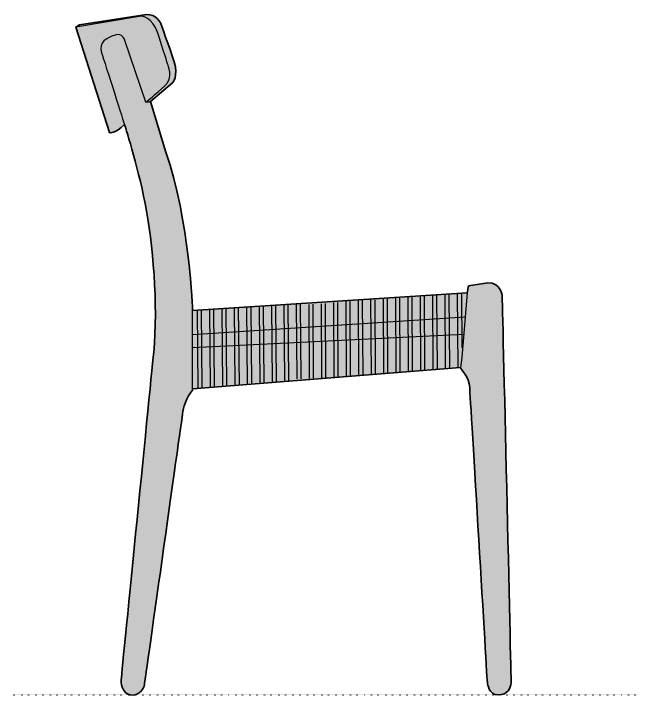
# Model space of a CAD drawing. Header units: millimetres. Extents: x 0 to 1617, y -769 to 785.
# Drawn here: x 897 to 1617, y -2 to 785 of the extents above; entities that cross this region are included whole.
import ezdxf

# ---------------------------------------------------------------- set-up
doc = ezdxf.new("R2010")
doc.units = ezdxf.units.MM
doc.linetypes.add('Dots', pattern=[1, 0, -1])
doc.layers.add('Blocks', color=7, linetype='Continuous')
doc.layers.add('Blocks$Fill', color=7, linetype='Continuous', true_color=0xffffff)
for name, color, linetype, lineweight, true_color in [('Blocks$Inner', 7, 'Continuous', 25, 0x007f00), ('Blocks$Outline', 7, 'Continuous', 35, 0xff3f3f), ('Groud', 7, 'Dots', 25, 0x243775)]:
    doc.layers.add(name, color=color, linetype=linetype, lineweight=lineweight, true_color=true_color)

# ---------------------------------------------------------------- blocks, each defined once
blk = doc.blocks.new('CH23 Side')
at = {"layer": 'Blocks$Fill'}
blk.add_hatch(color=256, dxfattribs=at).paths.add_polyline_path([(-212.33, 508.46), (-289.57, 496.49), (-293.97, 494.03), (-254.91, 372.45), (-254.91, 372.45), (-254.9, 372.45), (-254.9, 372.45), (-254.89, 372.44), (-254.83, 372.43), (-254.73, 372.42), (-254.6, 372.41), (-254.43, 372.4), (-254.23, 372.39), (-253.99, 372.4), (-253.71, 372.41), (-253.4, 372.43), (-253.06, 372.47), (-252.68, 372.52), (-252.27, 372.59), (-251.82, 372.69), (-251.35, 372.81), (-250.84, 372.96), (-250.3, 373.13), (-249.73, 373.34), (-249.13, 373.58), (-248.5, 373.86), (-247.84, 374.18), (-247.15, 374.54), (-246.44, 374.94), (-245.7, 375.39), (-244.93, 375.89), (-244.13, 376.44), (-243.3, 377.05), (-242.46, 377.71), (-241.58, 378.43), (-240.68, 379.21), (-239.76, 380.06), (-238.81, 380.97), (-237.84, 381.95), (-237.84, 381.95), (-237.84, 381.94), (-237.83, 381.92), (-237.8, 381.82), (-237.67, 381.42), (-237.18, 379.89), (-235.37, 374.07), (-229.26, 353.35), (-221.48, 324.15), (-217.59, 307.74), (-214.02, 290.84), (-212.39, 282.07), (-210.84, 272.73), (-207.99, 252.63), (-205.6, 231.08), (-203.76, 208.6), (-202.59, 185.71), (-202.29, 174.27), (-202.2, 162.93), (-202.32, 151.75), (-202.68, 140.8), (-203.29, 130.13), (-204.15, 119.82), (-224.96, -89.65), (-236.64, -207.12), (-240.37, -244.62), (-241.4, -255.02), (-241.67, -257.74), (-241.74, -258.44), (-241.76, -258.61), (-241.76, -258.66), (-241.76, -258.67), (-241.76, -258.67), (-241.76, -258.68), (-241.76, -258.68), (-241.76, -258.72), (-241.76, -258.84), (-241.73, -259.31), (-241.67, -260.04), (-241.57, -261), (-241.49, -261.55), (-241.39, -262.13), (-241.28, -262.76), (-241.14, -263.41), (-240.99, -264.09), (-240.8, -264.79), (-240.59, -265.51), (-240.35, -266.23), (-240.22, -266.6), (-240.08, -266.96), (-239.94, -267.33), (-239.78, -267.69), (-239.62, -268.06), (-239.45, -268.42), (-239.27, -268.78), (-239.07, -269.13), (-238.88, -269.48), (-238.67, -269.83), (-238.45, -270.17), (-238.22, -270.51), (-237.98, -270.84), (-237.73, -271.16), (-237.47, -271.48), (-237.19, -271.78), (-237.05, -271.93), (-236.91, -272.08), (-236.76, -272.23), (-236.62, -272.37), (-236.46, -272.51), (-236.31, -272.65), (-236.15, -272.78), (-235.99, -272.92), (-235.83, -273.05), (-235.66, -273.17), (-235.49, -273.3), (-235.32, -273.42), (-235.14, -273.53), (-234.96, -273.65), (-234.78, -273.76), (-234.59, -273.87), (-234.4, -273.97), (-234.21, -274.07), (-234.02, -274.17), (-233.82, -274.26), (-233.61, -274.35), (-233.41, -274.43), (-233.2, -274.51), (-232.99, -274.59), (-232.77, -274.66), (-232.55, -274.73), (-232.33, -274.8), (-232.1, -274.85), (-231.87, -274.91), (-231.64, -274.96), (-231.4, -275.01), (-231.16, -275.05), (-230.67, -275.12), (-230.2, -275.17), (-229.73, -275.21), (-229.27, -275.24), (-228.81, -275.25), (-228.37, -275.25), (-227.93, -275.23), (-227.5, -275.2), (-227.07, -275.16), (-226.66, -275.11), (-226.25, -275.04), (-225.84, -274.96), (-225.45, -274.87), (-225.06, -274.77), (-224.68, -274.65), (-224.31, -274.53), (-223.94, -274.4), (-223.58, -274.26), (-223.23, -274.1), (-222.89, -273.94), (-222.55, -273.77), (-222.22, -273.6), (-221.89, -273.41), (-221.58, -273.22), (-221.27, -273.02), (-220.97, -272.81), (-220.68, -272.59), (-220.39, -272.37), (-220.11, -272.15), (-219.84, -271.92), (-219.57, -271.68), (-219.31, -271.44), (-219.06, -271.19), (-218.82, -270.94), (-218.58, -270.69), (-218.35, -270.43), (-218.13, -270.17), (-217.91, -269.9), (-217.71, -269.64), (-217.5, -269.37), (-217.31, -269.1), (-217.12, -268.83), (-216.94, -268.56), (-216.77, -268.29), (-216.6, -268.01), (-216.45, -267.74), (-216.29, -267.47), (-216.15, -267.2), (-216.01, -266.93), (-215.88, -266.66), (-215.76, -266.39), (-215.64, -266.13), (-215.53, -265.87), (-215.43, -265.61), (-215.33, -265.35), (-215.25, -265.1), (-215.16, -264.85), (-215.09, -264.61), (-215.02, -264.37), (-214.96, -264.14), (-214.91, -263.91), (-214.86, -263.69), (-214.82, -263.47), (-214.79, -263.26), (-192.39, -103.95), (-177.29, 3.4), (-172.33, 38.67), (-170.94, 48.55), (-170.58, 51.15), (-170.48, 51.82), (-170.46, 51.98), (-170.45, 52.03), (-170.45, 52.04), (-170.45, 52.04), (-170.45, 52.04), (-170.45, 52.05), (-170.44, 52.09), (-170.41, 52.24), (-170.28, 52.81), (-169.76, 54.88), (-169.38, 56.3), (-168.9, 57.92), (-168.34, 59.7), (-167.7, 61.59), (-166.96, 63.56), (-166.56, 64.55), (-166.14, 65.55), (-165.7, 66.55), (-165.23, 67.54), (-164.74, 68.51), (-164.24, 69.47), (-163.7, 70.4), (-163.15, 71.3), (-162.87, 71.74), (-162.57, 72.17), (-162.28, 72.58), (-161.98, 72.99), (-161.67, 73.39), (-161.36, 73.77), (-161.04, 74.15), (-160.72, 74.51), (-160.39, 74.85), (-160.05, 75.18), (-159.71, 75.5), (-159.54, 75.65), (-159.36, 75.79), (-159.36, 77.56), (148.95, 102.11), (150.13, 99.72), (150.13, 99.72), (150.13, 99.72), (150.13, 99.72), (150.15, 99.7), (150.23, 99.63), (150.51, 99.33), (150.94, 98.85), (151.51, 98.19), (152.18, 97.36), (152.94, 96.36), (153.34, 95.81), (153.76, 95.21), (154.18, 94.57), (154.6, 93.9), (155.03, 93.19), (155.46, 92.44), (155.89, 91.67), (156.3, 90.85), (156.71, 90.01), (157.1, 89.13), (157.48, 88.22), (157.84, 87.28), (158.17, 86.31), (158.48, 85.32), (158.76, 84.29), (158.89, 83.77), (159.01, 83.24), (159.12, 82.71), (159.23, 82.17), (159.32, 81.62), (159.4, 81.06), (159.48, 80.5), (159.54, 79.94), (159.59, 79.37), (159.63, 78.79), (170.11, -96.09), (176.95, -210.22), (179.19, -247.55), (179.82, -257.99), (179.98, -260.73), (180.03, -261.44), (180.04, -261.62), (180.04, -261.66), (180.04, -261.68), (180.04, -261.68), (180.04, -261.68), (180.04, -261.69), (180.05, -261.71), (180.06, -261.83), (180.13, -262.25), (180.26, -262.91), (180.35, -263.32), (180.46, -263.77), (180.59, -264.25), (180.74, -264.78), (180.92, -265.33), (181.12, -265.91), (181.34, -266.5), (181.6, -267.12), (181.88, -267.74), (182.03, -268.05), (182.19, -268.36), (182.36, -268.68), (182.53, -268.99), (182.72, -269.3), (182.91, -269.61), (183.11, -269.92), (183.32, -270.22), (183.54, -270.52), (183.76, -270.82), (184, -271.11), (184.24, -271.39), (184.5, -271.67), (184.76, -271.95), (185.04, -272.21), (185.32, -272.47), (185.62, -272.72), (185.77, -272.84), (185.92, -272.96), (186.08, -273.08), (186.24, -273.19), (186.4, -273.3), (186.57, -273.41), (186.73, -273.51), (186.9, -273.62), (187.08, -273.72), (187.25, -273.81), (187.43, -273.91), (187.61, -274), (187.8, -274.09), (187.98, -274.17), (188.17, -274.25), (188.37, -274.33), (188.56, -274.4), (188.76, -274.47), (188.96, -274.54), (189.17, -274.6), (189.37, -274.66), (189.59, -274.72), (189.8, -274.77), (190.02, -274.82), (190.24, -274.86), (190.46, -274.9), (190.69, -274.93), (190.91, -274.96), (191.15, -274.99), (191.38, -275.01), (191.62, -275.03), (191.86, -275.04), (192.11, -275.05), (192.36, -275.05), (192.86, -275.04), (193.34, -275.03), (193.82, -275), (194.29, -274.96), (194.74, -274.91), (195.19, -274.84), (195.63, -274.77), (196.06, -274.69), (196.48, -274.6), (196.89, -274.5), (197.3, -274.39), (197.69, -274.27), (198.07, -274.14), (198.45, -274), (198.82, -273.85), (199.18, -273.7), (199.52, -273.53), (199.87, -273.36), (200.2, -273.18), (200.52, -273), (200.84, -272.8), (201.14, -272.6), (201.44, -272.39), (201.73, -272.18), (202.01, -271.96), (202.29, -271.73), (202.55, -271.5), (202.81, -271.27), (203.06, -271.02), (203.3, -270.78), (203.54, -270.52), (203.77, -270.27), (203.98, -270), (204.2, -269.74), (204.4, -269.47), (204.6, -269.2), (204.79, -268.92), (204.97, -268.64), (205.14, -268.35), (205.31, -268.07), (205.47, -267.78), (205.62, -267.49), (205.77, -267.2), (205.91, -266.9), (206.04, -266.61), (206.16, -266.31), (206.28, -266.01), (206.39, -265.71), (206.5, -265.41), (206.59, -265.11), (206.69, -264.81), (206.77, -264.5), (206.85, -264.2), (206.92, -263.9), (206.99, -263.6), (207.05, -263.3), (207.1, -263.01), (207.15, -262.71), (207.19, -262.41), (207.23, -262.12), (207.26, -261.83), (207.28, -261.54), (207.3, -261.26), (207.31, -260.97), (207.32, -260.75), (207.32, -260.38), (207.3, -259.17), (207.23, -254.98), (206.93, -240.11), (205.81, -188.85), (202.29, -36.05), (198.73, 115.62), (197.56, 165.47), (197.23, 179.42), (197.14, 183.1), (197.12, 184.04), (197.11, 184.28), (197.11, 184.34), (197.11, 184.36), (197.11, 184.36), (197.11, 184.36), (197.11, 184.37), (197.1, 184.4), (197.09, 184.53), (197.07, 184.74), (197.03, 185.01), (196.97, 185.36), (196.9, 185.77), (196.8, 186.23), (196.68, 186.75), (196.54, 187.31), (196.36, 187.91), (196.16, 188.54), (195.92, 189.2), (195.79, 189.54), (195.65, 189.88), (195.5, 190.23), (195.34, 190.58), (195.17, 190.94), (194.99, 191.29), (194.8, 191.65), (194.6, 192.01), (194.38, 192.37), (194.16, 192.73), (193.92, 193.08), (193.67, 193.44), (193.41, 193.79), (193.14, 194.14), (192.85, 194.48), (192.55, 194.82), (192.23, 195.16), (191.91, 195.48), (191.56, 195.8), (191.21, 196.12), (190.84, 196.42), (190.45, 196.71), (190.25, 196.86), (190.05, 197), (189.84, 197.14), (189.63, 197.27), (189.41, 197.41), (189.2, 197.54), (188.97, 197.66), (188.75, 197.79), (188.51, 197.91), (188.28, 198.03), (188.04, 198.14), (187.8, 198.25), (187.55, 198.36), (187.29, 198.46), (187.04, 198.57), (186.78, 198.66), (186.51, 198.75), (186.24, 198.84), (185.97, 198.93), (185.69, 199.01), (185.4, 199.08), (185.11, 199.16), (184.82, 199.22), (184.52, 199.29), (184.22, 199.35), (183.91, 199.4), (183.28, 199.49), (182.63, 199.57), (181.96, 199.62), (181.28, 199.66), (180.57, 199.67), (158.4, 196.15), (158.4, 196.15), (158.4, 196.15), (158.4, 196.14), (158.4, 196.14), (158.39, 196.12), (158.36, 196.04), (158.31, 195.91), (158.25, 195.72), (158.17, 195.47), (158.08, 195.16), (157.98, 194.79), (157.87, 194.34), (157.63, 193.24), (157.36, 191.84), (157.09, 190.12), (156.82, 188.05), (-159.36, 167.47), (-159.37, 167.47), (-159.37, 167.49), (-159.37, 167.54), (-159.38, 167.77), (-159.41, 168.66), (-159.57, 172.1), (-160.35, 185), (-161.93, 204.61), (-164.55, 229.42), (-168.44, 257.89), (-170.94, 273.01), (-173.84, 288.48), (-177.18, 304.09), (-180.98, 319.66), (-183.07, 327.37), (-185.28, 335), (-187.62, 342.52), (-190.1, 349.91), (-207.93, 408.52), (-182.59, 429.81), (-182.59, 429.81), (-182.59, 429.81), (-182.59, 429.81), (-182.57, 429.83), (-182.51, 429.89), (-182.41, 430), (-182.29, 430.16), (-182.13, 430.36), (-181.95, 430.61), (-181.75, 430.9), (-181.53, 431.24), (-181.29, 431.62), (-181.05, 432.05), (-180.8, 432.53), (-180.55, 433.06), (-180.42, 433.34), (-180.3, 433.63), (-180.17, 433.94), (-180.05, 434.25), (-179.93, 434.58), (-179.82, 434.92), (-179.7, 435.28), (-179.59, 435.64), (-179.48, 436.02), (-179.38, 436.41), (-179.28, 436.81), (-179.19, 437.23), (-179.1, 437.66), (-179.02, 438.1), (-178.95, 438.55), (-178.89, 439.02), (-178.83, 439.5), (-178.78, 439.99), (-178.73, 440.49), (-178.7, 441.01), (-178.68, 441.54), (-178.67, 442.08), (-178.66, 442.63), (-178.67, 443.2), (-178.69, 443.78), (-178.72, 444.38), (-178.76, 444.98), (-178.82, 445.6), (-178.89, 446.24), (-178.97, 446.88), (-179.07, 447.54), (-179.18, 448.22), (-179.31, 448.9), (-179.45, 449.6), (-179.61, 450.32), (-179.78, 451.04), (-180.18, 452.54), (-180.66, 454.09), (-190.41, 482.51), (-194.44, 493.77), (-195.65, 497.1), (-195.97, 498), (-196.06, 498.24), (-196.08, 498.3), (-196.08, 498.31), (-196.09, 498.31), (-196.09, 498.32), (-196.09, 498.32), (-196.09, 498.32), (-196.09, 498.32), (-196.1, 498.35), (-196.15, 498.44), (-196.35, 498.79), (-196.68, 499.34), (-196.89, 499.68), (-197.14, 500.05), (-197.42, 500.45), (-197.73, 500.88), (-198.07, 501.33), (-198.44, 501.8), (-198.85, 502.29), (-199.28, 502.78), (-199.75, 503.28), (-200.25, 503.78), (-200.78, 504.28), (-201.05, 504.53), (-201.34, 504.77), (-201.63, 505.01), (-201.93, 505.25), (-202.23, 505.48), (-202.55, 505.71), (-202.87, 505.94), (-203.2, 506.15), (-203.54, 506.37), (-203.88, 506.57), (-204.23, 506.77), (-204.59, 506.96), (-204.96, 507.14), (-205.34, 507.32), (-205.72, 507.48), (-206.11, 507.64), (-206.5, 507.78), (-206.91, 507.91), (-207.32, 508.03), (-207.74, 508.14), (-208.16, 508.24), (-208.6, 508.32), (-209.04, 508.39), (-209.49, 508.45), (-209.94, 508.49), (-210.4, 508.52), (-210.87, 508.53), (-211.35, 508.52), (-211.84, 508.5)], flags=0)
at = {"layer": 'Blocks$Inner'}
for p, q in [((-218.49, 506.52), (-293.97, 494.03)), ((-213.03, 407.46), (-237.49, 478.55)), ((-207.52, 407.46), (-213.03, 407.46))]:
    blk.add_line(p, q, dxfattribs=at)
for points in [[(60.68, 95.08), (60.23, 180.84)], [(65.36, 95.45), (64.91, 181.11)], [(74.94, 96.63), (74.49, 181.77)], [(79.62, 96.9), (79.17, 182.04)], [(89.2, 97.35), (88.75, 183.08)], [(93.89, 97.72), (93.43, 183.35)], [(103.46, 98.49), (103.01, 184.01)], [(108.14, 98.86), (107.69, 184.28)], [(117.72, 99.62), (117.27, 185.05)], [(122.4, 99.99), (121.95, 185.32)], [(131.99, 100.76), (131.53, 186.11)], [(136.67, 101.13), (136.21, 186.37)], [(146.25, 101.97), (145.79, 187.09)], [(150.93, 124.56), (150.47, 187.36)], [(156.82, 188.05), (150.48, 113.62)], [(-67.53, 84.97), (-68.23, 173.39)], [(-62.84, 85.24), (-63.54, 173.66)], [(-53.29, 86.09), (-53.96, 174.32)], [(-48.61, 86.38), (-49.28, 174.59)], [(-39.16, 88.78), (-39.67, 174.8)], [(-34.47, 89.05), (-34.99, 175.07)], [(-24.89, 89.29), (-25.33, 174.54)], [(-20.21, 89.56), (-20.65, 174.81)], [(-10.63, 90.01), (-11.07, 175.46)], [(-5.95, 90.27), (-6.39, 175.73)], [(3.63, 90.54), (3.19, 176.67)], [(8.31, 90.91), (7.87, 176.93)], [(17.89, 91.67), (17.45, 178.01)], [(22.57, 92.04), (22.13, 178.28)], [(32.15, 92.81), (31.71, 178.81)], [(36.83, 93.18), (36.4, 179.08)], [(46.41, 93.94), (45.97, 179.78)], [(51.09, 94.32), (50.65, 180.05)], [(-159.37, 77.56), (-159.37, 167.47)], [(-152.93, 78.15), (-153.81, 167.83)], [(-148.25, 78.44), (-149.13, 168.1)], [(-138.68, 79.29), (-139.59, 168.75)], [(-134, 79.58), (-134.91, 169.06)], [(-124.46, 80.42), (-125.28, 169.64)], [(-119.78, 80.71), (-120.59, 169.91)], [(-110.22, 81.56), (-111.02, 170.61)], [(-105.54, 81.84), (-106.34, 170.88)], [(-96, 82.7), (-96.75, 171.54)], [(-91.32, 82.97), (-92.07, 171.82)], [(-81.76, 83.83), (-82.48, 172.3)], [(-77.08, 84.11), (-77.8, 172.57)], [(-159.37, 139.84), (154.35, 160.43)], [(-159.37, 124.89), (152.59, 140.55)], [(150.48, 113.62), (148.95, 102.11)]]:
    blk.add_lwpolyline(points, dxfattribs=at)
for points in [[(-199.48, 487.17), (-205.47, 505.99), (-218.49, 506.52), (-218.49, 506.52)], [(-237.49, 478.55), (-237.49, 478.55), (-239.36, 488.19), (-248.7, 484.91)], [(-248.7, 484.91), (-258.04, 481.63), (-268.17, 476.89), (-264.14, 464.31)], [(-187.88, 450.85), (-187.88, 450.85), (-193.5, 468.34), (-199.48, 487.17)], [(-264.14, 464.31), (-260.11, 451.72), (-237.84, 381.95), (-237.84, 381.95)], [(-191.39, 426.29), (-180.97, 435.46), (-187.88, 450.85), (-187.88, 450.85)], [(-213.03, 407.46), (-213.03, 407.46), (-201.81, 417.12), (-191.39, 426.29)]]:
    blk.add_open_spline(points, degree=3, dxfattribs=at)
at = {"layer": 'Blocks$Outline'}
for p, q in [((180.57, 199.67), (158.4, 196.15)), ((156.82, 188.05), (-159.36, 167.47))]:
    blk.add_line(p, q, dxfattribs=at)
for points in [[(-212.33, 508.46), (-289.57, 496.49), (-293.97, 494.03), (-254.91, 372.45)], [(-190.1, 349.91), (-207.93, 408.52), (-182.59, 429.81)], [(-159.36, 75.79), (-159.36, 77.56), (148.95, 102.11), (150.13, 99.72)]]:
    blk.add_lwpolyline(points, dxfattribs=at)
for points in [[(-196.09, 498.32), (-196.09, 498.32), (-201.77, 509.51), (-212.33, 508.46)], [(-180.66, 454.09), (-186.08, 470.9), (-196.09, 498.32), (-196.09, 498.32)], [(-182.59, 429.81), (-182.59, 429.81), (-175.23, 437.28), (-180.66, 454.09)], [(-254.91, 372.45), (-254.91, 372.45), (-248.31, 371.11), (-237.84, 381.95)], [(-237.84, 381.95), (-237.84, 381.95), (-222.89, 336.06), (-214.02, 290.84)], [(-159.36, 167.47), (-159.36, 167.47), (-162.94, 271.86), (-190.1, 349.91)], [(-214.02, 290.84), (-205.15, 245.63), (-198.82, 173.74), (-204.15, 119.82)], [(197.11, 184.36), (197.11, 184.36), (195.92, 199.67), (180.57, 199.67)], [(158.4, 196.15), (158.4, 196.15), (157.52, 194.03), (156.82, 188.05)], [(207.31, -260.97), (207.52, -254.96), (197.11, 184.36), (197.11, 184.36)], [(-204.15, 119.82), (-209.49, 65.89), (-241.76, -258.67), (-241.76, -258.67)], [(150.13, 99.72), (150.13, 99.72), (158.9, 91.17), (159.63, 78.79)], [(159.63, 78.79), (160.36, 66.41), (180.04, -261.68), (180.04, -261.68)], [(-170.45, 52.04), (-170.45, 52.04), (-166.8, 69.59), (-159.36, 75.79)], [(-214.79, -263.26), (-214.17, -258.84), (-170.45, 52.04), (-170.45, 52.04)], [(-241.76, -258.67), (-241.76, -258.67), (-241.54, -273.38), (-231.16, -275.05)], [(-231.16, -275.05), (-220.77, -276.72), (-215.41, -267.67), (-214.79, -263.26)], [(180.04, -261.68), (180.04, -261.68), (181.67, -275.05), (192.36, -275.05)], [(192.36, -275.05), (203.05, -275.05), (207.1, -266.99), (207.31, -260.97)]]:
    blk.add_open_spline(points, degree=3, dxfattribs=at)

msp = doc.modelspace()

# ---------------------------------------------------------------- linework, layer by layer
at = {"layer": 'Groud'}
msp.add_lwpolyline([(897.41, 0), (1616.64, 0)], dxfattribs=at)

# ---------------------------------------------------------------- block references
at = {"layer": 'Blocks'}
msp.add_blockref('CH23 Side', (1262.81, 275.03), dxfattribs=at)

doc.saveas('drawing.dxf')
